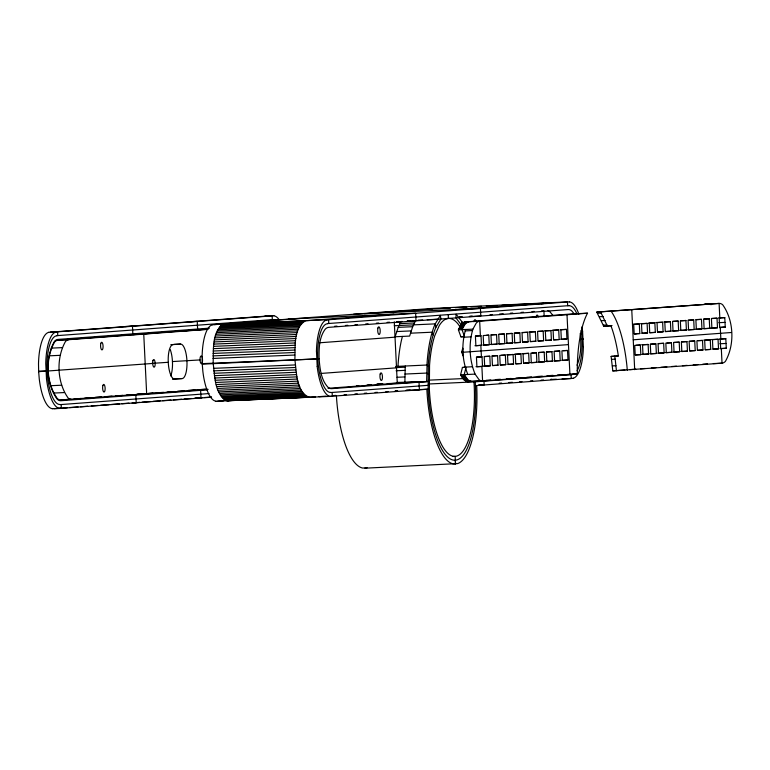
<?xml version="1.0" encoding="UTF-8"?>
<svg xmlns="http://www.w3.org/2000/svg" width="770" height="770" viewBox="0 0 770 770"><rect width="100%" height="100%" fill="white"/><g stroke="black" fill="none" stroke-linecap="round" stroke-linejoin="round"><path stroke-width="1.16" d="M315.382 396.935L227.583 400.775C214.156 395.154 214.984 375.49 213.107 363.151C213.781 350.543 211.269 331.456 223.829 324.151L299.694 318.511M309.328 397.378C295.901 391.757 296.729 372.093 294.852 359.754C295.526 347.145 293.014 328.058 305.575 320.753L393.903 314.189M316.48 351.505L317.211 366.472M583.333 346.692L582.601 331.716M328.01 388.301L404.885 382.584L405.232 366.019M397.926 367.521L398.1 364.268A76.721 24.977 87.4 0 1 401.295 340.898L402.392 336.423M58 340.186A36.873 12.002 87.4 0 0 54.593 342.024C45.132 358.743 46.085 382.988 57.365 398.619A36.873 12.002 87.4 0 0 60.926 399.948L208.054 389.322M207.399 329.387L68.877 339.686A36.873 12.002 87.4 0 0 65.469 341.524C55.998 358.252 56.951 382.498 68.232 398.128A36.873 12.002 87.4 0 0 71.793 399.447M587.539 313.197L479.672 321.215A36.873 12.002 87.4 0 0 476.264 323.063L472.886 329.165L465.638 329.483C461.346 344.084 462.029 360.389 467.842 374.47L475.08 374.105L479.027 379.658A36.873 12.002 87.4 0 0 482.588 380.986L577.308 373.941L577.279 368.917A77.491 25.227 87.4 0 1 586.865 314.43L587.539 313.197L573.044 313.862L464.464 322.004L461.134 324.468L458.391 329.829L460.922 336.817L464.541 336.644L462.019 329.656L465.398 323.564L468.795 321.716M472.886 329.165C468.574 343.738 469.286 360.033 475.08 374.105M462.019 321.879L461.509 325.161L455.927 317.885L456.119 314.208L462.019 321.879A57.278 18.644 87.4 0 1 463.001 323.573M466.043 367.3L464.214 374.634L468.16 380.159L471.721 381.487M480.057 380.765L467.38 381.641L463.838 379.687L460.585 374.769L462.423 367.463L465.773 367.213M463.011 353.959L463.107 355.875L461.673 352.14L462.731 348.213L462.818 350.129M400.843 321.822L398.186 327.365L395.145 336.76L409.63 336.086L412.682 326.701L415.338 321.157M397.089 382.94L426.628 381.593L427.081 362.94A76.721 24.977 87.4 0 1 431.508 334.536L432.211 332.197A57.278 18.644 87.4 0 1 435.233 323.872L440.334 315.382L440.883 319.001L436.061 327.058A54.401 17.71 87.4 0 0 433.183 334.96L432.528 337.183A72.88 23.726 87.4 0 0 428.322 364.162L428.11 389.168A72.88 23.726 87.4 0 0 455.339 460.2L455.58 464.031L453.338 463.906A76.721 24.977 87.4 0 1 426.859 389.264L416.137 389.755M577.038 365.221C581.292 355.249 581.254 344.007 580.214 333.41M152.681 363.45L38.654 371.66L38.51 363.902A38.673 12.59 87.4 0 1 48.558 332.399M574.545 314.256L571.773 310.907A37.614 12.243 87.4 0 0 568.135 309.55L328.675 327.346A37.614 12.243 87.4 0 0 325.19 329.233C318.944 337.578 318.992 348.849 319.088 358.82L202.26 364.152L202.125 356.394A38.673 12.59 87.4 0 1 212.173 324.892M580.715 339.368L583.198 338.935M367.107 467.746L362.757 468.064A76.721 24.977 87.4 0 1 336.403 395.645M48.558 332.303L266.67 316.085M55.806 331.966L273.918 315.748M212.164 324.786L430.286 308.578M326.519 319.897L569.55 301.83M550.752 379.427L551.551 379.292M573.294 378.291L475.446 385.645A72.88 23.726 87.4 0 1 455.339 460.2L455.474 464.031M56.807 335.662L273.283 319.56M364.48 313.698L450.373 307.846M458.689 309.376L548.644 303.014M209.44 328.155L57.962 339.416A37.614 12.243 87.4 0 0 54.477 341.303C44.795 358.464 45.777 383.306 57.317 399.361A37.614 12.243 87.4 0 0 60.955 400.718L207.708 389.803M208.362 329.002L58 340.186L68.877 339.686M327.529 323.583L568.915 305.642M334.594 326.288L336.99 326.114M345.374 325.489L347.771 325.306M354.941 324.776L357.328 324.603M365.663 323.978L368.05 323.804M376.395 323.179L378.782 323.005M387.127 322.38L389.505 322.207M396.675 321.677L399.062 321.494M407.445 320.869L409.842 320.695M461.442 316.855L459.055 317.038L462.491 316.874M469.787 316.239L472.174 316.056M490.047 314.728L492.434 314.555M499.586 314.025L503.166 313.756M510.356 313.226L512.753 313.043M521.136 312.418L523.533 312.245M531.926 311.619L534.322 311.436M541.512 310.907L543.909 310.724L544.188 316.624M611.111 356.404L618.358 356.077L617.829 352.622A77.491 25.227 87.4 0 0 612.323 329.666L610.976 325.864L603.728 326.191L596.74 312.1L719.103 303.418A36.873 12.002 87.4 0 1 722.664 304.747C733.935 320.378 734.898 344.623 725.427 361.342A36.873 12.002 87.4 0 1 722.029 363.18L612.814 370.89L611.111 356.404L618.291 355.875M596.74 312.1L719.103 303.418L719.815 317.981M170.786 344.729L180.498 344.075A17.258 5.621 87.4 0 1 186.946 360.899A17.258 5.621 87.4 0 1 182.182 378.561L172.48 379.215M319.714 342.775L395.029 337.173M460.922 336.817L464.281 336.567M603.728 326.191L612.044 325.575M481.009 335.73L475.417 336.144L475.879 345.73L481.481 345.306L481.009 335.73L475.571 335.98M488.777 335.152L483.185 335.566L483.647 345.153L489.248 344.729L488.777 335.152L486.601 335.258M496.544 334.575L490.952 334.989L491.424 344.575L497.016 344.151L496.544 334.575L491.116 334.825M504.321 333.997L498.719 334.411L499.191 343.998L504.783 343.574L504.321 333.997L498.883 334.247M512.088 333.42L506.487 333.833L506.958 343.41L512.55 342.997L512.088 333.42L506.65 333.67M519.856 332.842L514.264 333.256L514.726 342.833L520.327 342.419L519.856 332.842L514.418 333.092M527.623 332.265L522.031 332.678L522.493 342.255L528.095 341.842L527.623 332.265L522.195 332.515M535.391 331.687L529.799 332.101L530.27 341.678L535.862 341.264L535.391 331.687L528.875 331.986M543.168 331.11L537.566 331.524L538.038 341.1L543.63 340.686L543.168 331.11L537.729 331.36M550.935 330.532L545.333 330.946L545.805 340.523L551.397 340.109L550.935 330.532L544.409 330.831M558.702 329.955L553.11 330.369L553.572 339.945L559.174 339.531L558.702 329.955L552.177 330.253M566.47 329.377L560.878 329.791L561.34 339.368L566.941 338.954L566.47 329.377L560.262 329.666M639.321 323.958L633.72 324.382L634.191 333.959L639.783 333.545L639.321 323.958L632.796 324.257M647.089 323.381L641.497 323.804L641.959 333.381L647.56 332.967L647.089 323.381L640.563 323.679M654.856 322.803L649.264 323.227L649.726 332.804L655.328 332.39L654.856 322.803L648.34 323.102M662.624 322.226L657.031 322.649L657.503 332.226L663.095 331.803L662.624 322.226L656.107 322.524M670.4 321.648L664.799 322.072L665.27 331.649L670.863 331.225L670.4 321.648L663.875 321.947M678.168 321.071L672.566 321.494L673.038 331.071L678.63 330.648L678.168 321.071L672.73 321.321M685.935 320.493L680.343 320.917L680.805 330.494L686.407 330.07L685.935 320.493L680.497 320.744M693.703 319.916L688.111 320.339L688.572 329.916L694.174 329.493L693.703 319.916L688.274 320.166M701.47 319.338L695.878 319.762L696.35 329.339L701.942 328.915L701.47 319.338L696.042 319.589M709.247 318.761L703.645 319.184L704.117 328.761L709.709 328.338L709.247 318.761L703.809 319.011M711.884 328.184L717.476 327.76L717.014 318.183L711.413 318.607L711.884 328.184L703.193 328.646M724.782 317.606L719.19 318.02L719.652 327.606L725.253 327.183L724.782 317.606L718.574 317.894M173.019 344.633A17.258 5.621 87.4 0 0 168.255 362.285L151.834 363.411M200.027 359.927L172.451 361.563M568.472 344.614L463.049 352.275M633.229 339.791L731.404 332.496M482.039 356.799L476.447 357.222L476.909 366.799L482.511 366.385L482.039 356.799L476.601 357.049M489.807 356.221L484.214 356.645L484.686 366.222L490.278 365.808L489.807 356.221L484.378 356.472M497.574 355.644L491.982 356.067L492.454 365.644L498.046 365.23L497.574 355.644L492.146 355.894M505.351 355.066L499.749 355.49L500.221 365.067L505.813 364.653L505.351 355.066L501 355.268M513.118 354.489L507.517 354.912L507.988 364.489L513.59 364.075L513.118 354.489L506.593 354.797M520.886 353.911L515.294 354.335L515.756 363.912L521.357 363.498L520.886 353.911L514.37 354.219M528.653 353.334L523.061 353.757L523.533 363.334L529.125 362.92L528.653 353.334L522.137 353.642M536.421 352.756L530.828 353.18L531.3 362.757L536.892 362.343L536.421 352.756L532.08 352.958M544.197 352.179L538.596 352.602L539.067 362.179L544.659 361.765L544.197 352.179L538.759 352.429M551.965 351.601L546.363 352.025L546.835 361.602L552.437 361.188L551.965 351.601L546.527 351.851M559.732 351.024L554.14 351.447L554.602 361.024L560.204 360.61L559.732 351.024L554.294 351.274M567.5 350.446L561.907 350.87L562.379 360.447L567.971 360.023L567.5 350.446L563.361 350.639M640.351 345.037L634.75 345.451L635.221 355.028L640.823 354.614L640.351 345.037L636.001 345.23M648.119 344.459L642.526 344.873L642.988 354.45L648.59 354.036L648.119 344.459L641.593 344.758M655.886 343.882L650.294 344.296L650.765 353.873L656.358 353.459L655.886 343.882L650.457 344.132M663.653 343.305L658.061 343.718L658.533 353.295L664.125 352.881L663.653 343.305L658.225 343.555M671.43 342.727L665.829 343.141L666.3 352.718L671.892 352.304L671.43 342.727L667.08 342.919M679.198 342.15L673.596 342.563L674.068 352.14L679.669 351.726L679.198 342.15L673.76 342.4M686.965 341.572L681.373 341.986L681.835 351.563L687.437 351.149L686.965 341.572L681.527 341.822M694.732 340.994L689.14 341.408L689.612 350.985L695.204 350.571L694.732 340.994L689.304 341.245M702.5 340.417L696.908 340.831L697.379 350.408L702.971 349.994L702.5 340.417L698.159 340.61M710.277 339.839L704.675 340.253L705.147 349.83L710.739 349.416L710.277 339.839L703.751 340.138M718.044 339.262L712.443 339.676L712.914 349.253L718.516 348.839L718.044 339.262L711.519 339.56M725.812 338.685L720.22 339.098L720.682 348.675L726.283 348.261L725.812 338.685L719.132 339.021M321.215 373.421L396.521 367.829M60.926 399.948L70.436 399.245M73.997 398.976L81.129 398.446M84.7 398.186L90.639 397.744M95.393 397.387L101.332 396.945M104.903 396.685L112.035 396.155M115.596 395.886L122.728 395.356M126.29 395.087L132.238 394.654M136.935 394.298L142.594 393.884M152.951 393.114L148.263 393.46L159.13 392.96M156.464 392.844L163.5 392.325M167.023 392.065L174.059 391.545M177.572 391.275L184.608 390.756M194.916 389.986L188.121 390.496L198.997 389.995M198.323 389.736L205.34 389.216M60.185 404.616L209.055 393.557M356.433 385.78L358.801 385.597M367.078 384.981L371.564 384.654M377.175 384.23L382.777 383.816M67.279 407.734L52.293 408.764M69.675 407.551L78.068 406.926M80.475 406.753L87.665 406.214M91.264 405.944L98.329 405.424M100.687 405.251L108.936 404.635M111.294 404.462L119.543 403.846M121.901 403.673L128.965 403.143M132.565 402.874L139.765 402.344M142.161 402.161L150.564 401.536M152.96 401.363L160.16 400.824M162.557 400.65L170.959 400.025M173.356 399.842L181.749 399.226M184.155 399.043L191.355 398.504M194.926 398.244L202 397.715M204.358 397.541L211.423 397.012M211.596 397.204L59.54 408.437M429.14 381.4L331.678 388.648A37.614 12.243 87.4 0 1 328.03 387.291C320.926 379.803 319.983 368.618 319.088 358.82M486.043 380.322L490.827 379.966M495.61 379.61L500.404 379.254M506.381 378.802L511.165 378.455M515.948 378.099L521.935 377.647M526.719 377.29L531.502 376.934M537.489 376.492L542.273 376.135M547.056 375.779L553.043 375.337M557.547 375L562.812 374.615M612.814 370.89L624.98 369.985M629.773 369.629L635.75 369.186M640.534 368.83L645.318 368.474M651.304 368.031L656.088 367.675M660.872 367.319L666.859 366.876M671.642 366.52L676.426 366.164M682.413 365.721L687.196 365.365M693.173 364.922L697.966 364.566M702.75 364.21L707.534 363.854M330.898 392.546L429.217 385.241M428.697 383.989L473.964 381.91L572.283 374.605M223.695 400.756L215.908 401.257M227.294 400.487L233.291 400.044M227.583 400.775L238.046 399.996M245.158 399.466L248.72 399.207M318.972 396.666L326.153 396.127M333.333 395.597L335.72 395.414M344.103 394.798L346.49 394.615M354.864 393.999L357.242 393.817M364.374 393.287L366.751 393.114M375.067 392.488L377.444 392.315M385.76 391.699L388.138 391.526M395.27 390.987L397.647 390.814L395.26 390.919M479.075 384.759L481.452 384.586M499.278 383.258L501.655 383.085M508.797 382.555L512.387 382.286M519.567 381.747L521.964 381.574M530.337 380.948L532.734 380.775M541.108 380.149L543.505 379.966M428.11 389.168L330.263 396.367A38.673 12.59 87.4 0 1 317.182 366.491M465.186 330.908L472.433 330.542M463.771 337.231L471.009 336.856M465.234 367.117L472.472 366.741M547.817 302.822L428.486 308.626M455.166 307.615L465.956 307.076M470.749 306.845L481.529 306.316M486.322 306.075L497.112 305.546M501.905 305.315L512.695 304.776M517.488 304.545L528.268 304.015M533.071 303.775L543.851 303.245M447.611 308.375L450.007 308.25M463.194 307.605L466.784 307.432M478.767 306.835L481.163 306.72M494.35 306.075L496.746 305.95M509.932 305.305L513.523 305.132M525.506 304.535L529.106 304.362M541.089 303.775L543.485 303.65M458.391 329.829L465.638 329.483M545.738 302.899L567.48 301.907L567.663 305.738M264.88 316.133L272.128 315.806L272.311 319.637M190.007 321.706L197.245 321.369L197.62 329.031M353.613 314.199L480.422 308.375L480.798 316.037L469.353 316.566M125.221 326.519L132.469 326.191L132.873 334.613L143.749 334.122L146.666 393.884L136.887 394.336M288.827 319.011L415.636 313.188L416.012 320.849L406.858 321.273M50.339 332.091L57.586 331.755L57.779 335.585M213.954 324.574L224.821 324.083M704.608 304.083L709.661 304.073L711.085 304.728M710.373 304.333L706.042 304.237M197.659 329.801L207.448 329.348M446.022 318.559L448.409 318.443L448.217 314.612M185.204 330.725L196.071 330.224M418.12 320.147L422.701 319.935M427.273 319.723L437.572 319.252M396.56 321.744L402.286 321.485M145.338 333.689L156.204 333.189M597.53 313.226L601.158 313.053L607.347 326.028M399.842 323.631L414.337 322.967M465.176 321.889L479.672 321.215L480.384 335.778M464.464 322.004L468.093 321.831M463.771 322.245L467.4 322.081M394.269 325.748L435.233 323.872L436.061 327.058M463.088 322.62L466.716 322.447M599.56 316.711L603.179 316.547M462.414 323.111L466.043 322.948M461.769 323.727L465.398 323.564M398.186 327.365L412.682 326.701M461.134 324.468L464.762 324.305M460.527 325.325L464.156 325.152M459.95 326.288L463.579 326.124M601.505 320.695L605.124 320.522M459.401 327.365L463.02 327.202M458.882 328.549L462.5 328.386M396.656 331.562L411.151 330.898M51.215 348.127L62.091 347.636M711.576 318.433L717.014 318.183M410.468 333.189L432.211 332.197L433.183 334.96M173.808 344.382L180.498 344.075M603.353 325.132L606.972 324.969M718.805 322.678L725.013 322.399M49.347 355.827L60.214 355.326M720.075 327.423L725.253 327.183M719.661 327.481L724.002 327.279M710.96 328.068L717.476 327.76M695.416 329.223L701.942 328.915M687.649 329.801L694.174 329.493M679.881 330.378L686.407 330.07M672.114 330.956L678.63 330.648M665.434 331.475L670.863 331.225M657.657 332.053L663.095 331.803M649.89 332.63L655.328 332.39M642.122 333.208L647.56 332.9M636.53 333.631L634.355 333.728L639.783 333.545M560.733 339.243L566.941 338.954M553.736 339.782L559.174 339.531M545.969 340.359L551.397 340.109M538.201 340.937L543.63 340.686M530.424 341.514L535.862 341.264M522.657 342.092L528.095 341.842M513.802 342.717L520.327 342.419M506.034 343.295L512.55 342.997M498.267 343.872L504.783 343.574M490.49 344.45L497.016 344.151M482.723 345.027L489.248 344.729M474.955 345.73L481.481 345.306M38.625 371.159L47.134 370.986M202.24 363.642L317.846 358.916M461.673 352.14L463.482 352.054M719.835 343.757L726.043 343.468M720.066 348.541L726.283 348.261M713.078 349.089L718.516 348.839M705.31 349.667L710.739 349.416M697.533 350.244L702.971 349.994M689.766 350.822L695.204 350.571M680.911 351.447L687.437 351.149M673.144 352.025L679.669 351.726M665.376 352.602L671.892 352.304M657.609 353.18L664.125 352.881M649.832 353.757L656.358 353.459M642.065 354.335L648.59 354.036M635.385 354.864L640.823 354.614M395.616 366.462L426.975 365.028L428.216 366.087M395.857 367.608L405.174 367.184M561.763 360.312L567.971 360.023M553.678 360.909L560.204 360.61M545.911 361.419L548.086 361.322M545.911 361.486L552.437 361.188M538.143 362.064L544.659 361.765M173.26 378.965L182.182 378.561M530.376 362.641L536.892 362.343M525.862 363.007L528.037 362.901M523.687 363.161L529.125 362.92M515.919 363.738L521.357 363.498M611.563 359.34L615.182 359.176L616.433 370.726M508.152 364.316L513.59 364.075M500.385 364.893L505.813 364.653M50.81 385.703L61.677 385.212M492.617 365.481L498.046 365.23M483.753 366.039L485.928 365.942M483.753 366.106L490.278 365.808M475.985 366.684L482.511 366.385M462.423 367.463L465.138 367.338M396.078 370.774L405.001 370.36M404.914 374.056L426.657 373.065L427.908 373.806M612.352 365.904L615.981 365.731M53.419 393.066L64.285 392.565M397.05 377.281L404.847 376.925M467.842 374.47L460.585 374.769M713.328 363.584L722.029 363.19L721.317 348.627M461.201 375.972L464.82 375.798M461.827 377.059L465.455 376.896M200.585 389.572L207.111 389.274M462.481 378.051L466.11 377.887M428.409 380.168L464.146 378.532M463.155 378.927L466.774 378.763M567.529 374.393L577.308 373.941M397.079 382.44L427.879 381.497M396.974 382.873L399.361 382.767M411.267 382.218L416.031 382.007M463.838 379.687L467.467 379.523M376.828 384.086L381.593 383.874M387.243 383.614L419.015 382.151L419.39 389.812L405.655 390.448M464.531 380.322L468.16 380.159M465.244 380.842L468.872 380.678M465.956 381.237L469.584 381.073M466.668 381.506L470.297 381.333M467.38 381.641L482.588 380.986L481.885 366.424M550.637 379.475L556.354 379.215M562.071 378.946L571.225 378.532L571.042 374.701M194.781 398.283L200.999 397.994L200.624 390.332M478.449 385.26L484.176 385L483.983 381.169M406.599 390.188L410.179 390.024M132.074 402.999L136.213 402.816L135.838 395.154M54.093 408.716L61.331 408.379L61.148 404.548M217.698 401.199L228.565 400.708M452.77 456.485L455.157 456.369A69.05 22.474 87.4 0 0 474.204 385.741L473.964 381.91M364.893 468.189L457.688 463.588A76.721 24.977 87.4 0 0 476.697 385.558M223.829 324.151L328.588 319.666L328.771 323.496M223.031 324.295L304.776 320.897M222.222 324.594L303.967 321.196M221.433 325.065L303.178 321.668M220.653 325.691L302.398 322.293M219.902 326.48L301.647 323.082M219.171 327.414L300.916 324.016M218.478 328.501L300.223 325.104M217.804 329.743L299.549 326.345M217.169 331.11L298.914 327.712M216.572 332.621L298.317 329.223M216.004 334.257L297.749 330.859M215.494 336.018L297.239 332.621M215.013 337.886L296.758 334.488M214.589 339.859L296.334 336.461M214.204 341.938L295.95 338.54M213.868 344.094L295.613 340.706M213.588 346.336L295.333 342.939M213.357 348.646L295.103 345.249M213.184 351.024L294.929 347.626M213.059 353.44L294.804 350.042M212.992 355.894L294.737 352.496M212.982 358.445L294.727 355.047M213.463 368.339L295.208 364.942M213.723 370.87L295.468 367.473M214.031 373.296L295.776 369.898M214.387 375.683L296.132 372.285M214.792 378.012L296.537 374.615M215.254 380.264L296.999 376.867M215.744 382.449L297.489 379.052M216.283 384.548L298.029 381.15M216.87 386.55L298.616 383.152M217.487 388.446L299.232 385.048M218.141 390.236L299.886 386.838M218.824 391.901L300.57 388.503M219.546 393.451L301.291 390.053M220.287 394.856L302.033 391.458M221.048 396.127L302.793 392.729M221.837 397.253L303.582 393.855M222.636 398.225L304.381 394.827M223.454 399.053L305.199 395.655M224.282 399.717L306.027 396.319M225.109 400.227L306.855 396.829M225.937 400.573L307.682 397.176M226.775 400.756L332.332 396.29L332.149 392.459M708.236 303.919L709.661 304.073M581.966 339.281L583.217 339.435M611.236 311.436L612.025 312.553A77.491 25.227 87.4 0 1 626.847 365.23L627.309 370.226M600.369 311.937L601.158 313.053M460.075 326.855L458.198 324.199A69.05 22.474 87.4 0 0 439.247 325.614L434.781 335.653A69.05 22.474 87.4 0 0 429.554 365.384L429.352 389.071A69.05 22.474 87.4 0 0 455.157 456.369L455.339 460.2M552.802 315.248L550.04 311.908A37.614 12.243 87.4 0 0 547.855 310.695M614.729 356.24L615.182 359.176M46.489 378.542L45.757 363.575A38.673 12.59 87.4 0 1 55.806 332.072M202.26 364.152L202.856 371.371A38.673 12.59 87.4 0 0 215.898 401.151M38.654 371.66L39.251 378.878A38.673 12.59 87.4 0 0 52.293 408.658M475.206 381.824L475.446 385.645M720.277 327.558L720.845 339.05M631.766 309.915L634.692 369.677M567.009 314.728L569.925 374.49M480.846 345.355L481.414 356.847M394.279 321.85L397.272 383.152M60.176 404.471A34.794 11.329 87.4 0 1 47.076 370.986A34.794 11.329 87.4 0 1 56.816 335.807M273.283 319.714A34.794 11.329 87.4 0 1 276.276 320.589M59.54 408.331A38.673 12.59 87.4 0 1 46.46 378.561M273.928 315.854A38.673 12.59 87.4 0 1 278.856 319.281M170.209 349.493A17.258 5.621 87.4 0 1 170.748 375.866M174.703 379.11A17.258 5.621 87.4 0 1 168.255 362.285M202.423 358.753A3.84 1.251 87.4 0 1 201.345 363.661A3.84 1.251 87.4 0 1 200.065 358.3A3.84 1.251 87.4 0 1 202.019 357.059M330.888 392.402A34.794 11.329 87.4 0 1 317.789 358.916A34.794 11.329 87.4 0 1 327.529 323.737M577.134 370.649A34.794 11.329 87.4 0 0 582.024 339.272A34.794 11.329 87.4 0 0 581.167 330.359M574.459 373.691A34.794 11.329 87.4 0 1 572.283 374.461M568.924 305.786A34.794 11.329 87.4 0 1 576.826 313.64M536.113 317.028A3.84 1.251 87.4 0 1 538.269 316.865M473.954 321.687A3.84 1.251 87.4 0 1 476.12 321.523M569.559 301.936A38.673 12.59 87.4 0 1 578.838 314.131M581.956 326.884A38.673 12.59 87.4 0 1 582.63 331.697M316.441 351.486A38.673 12.59 87.4 0 1 326.528 320.002M583.371 346.702A38.673 12.59 87.4 0 1 573.284 378.195M430.286 308.674A38.673 12.59 87.4 0 1 431.951 309.174M100.803 343.439A3.84 1.251 87.4 0 0 101.678 349.801A3.84 1.251 87.4 0 0 102.978 344.998A3.84 1.251 87.4 0 0 100.803 343.439M102.862 385.578A3.84 1.251 87.4 0 0 103.738 391.949A3.84 1.251 87.4 0 0 105.038 387.146A3.84 1.251 87.4 0 0 102.862 385.578M152.912 360.707A3.84 1.251 87.4 0 0 153.788 367.078A3.84 1.251 87.4 0 0 155.088 362.275A3.84 1.251 87.4 0 0 152.912 360.707M380.188 374.018A3.84 1.251 87.4 0 0 381.063 380.39A3.84 1.251 87.4 0 0 382.353 375.587A3.84 1.251 87.4 0 0 380.188 374.018M377.935 328.03A3.84 1.251 87.4 0 0 378.811 334.392A3.84 1.251 87.4 0 0 380.111 329.589A3.84 1.251 87.4 0 0 377.935 328.03"/></g></svg>
